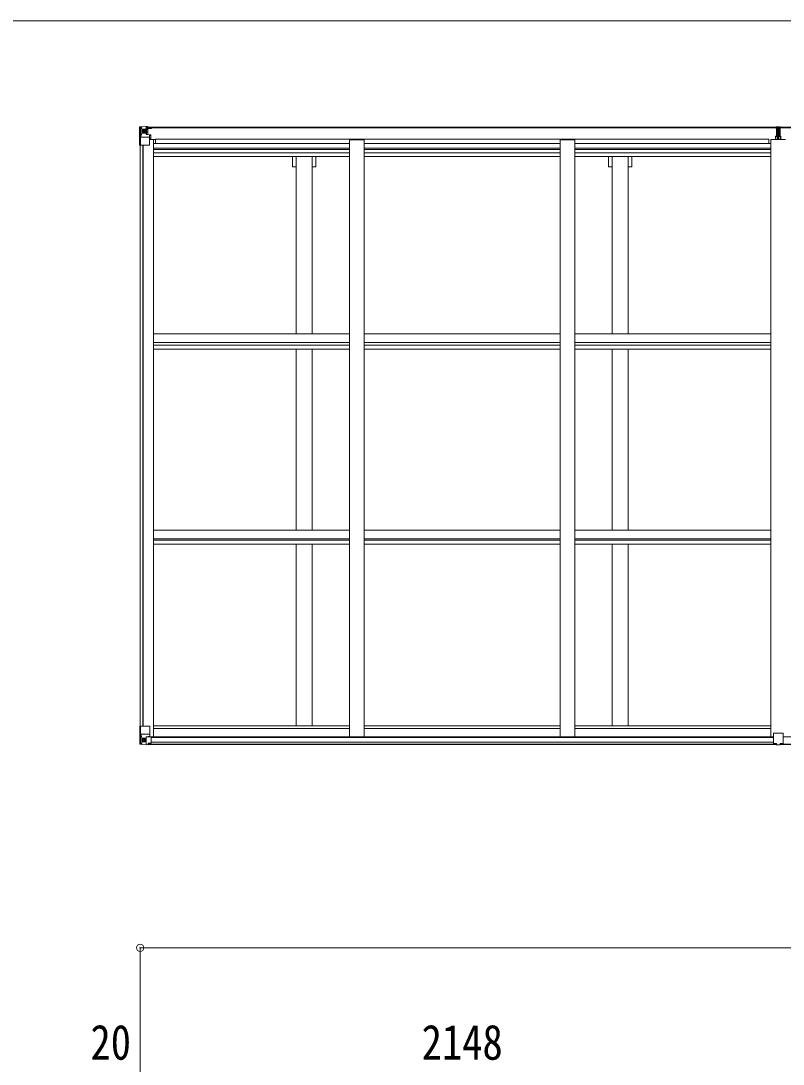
# Model space of a CAD drawing. Units: millimetres at full size; details may follow other scales. Extents: x -6988 to 7066, y -4877 to 4823.
# Drawn here: x -720 to 1870, y 1277 to 4823 of the extents above; entities that cross this region are included whole.
import ezdxf
from ezdxf.enums import TextEntityAlignment as Align

# ---------------------------------------------------------------- set-up
doc = ezdxf.new("R2010")
doc.units = ezdxf.units.MM
doc.header["$LTSCALE"] = 25
doc.header["$PDMODE"] = 32
doc.header["$PDSIZE"] = 25
for name, color, linetype, lineweight in [('0-1_本体', 4, 'Continuous', 9), ('0-2_部品', 7, 'Continuous', 9), ('0-3_ELV2', 3, 'Continuous', 9), ('0-A_寸法', 6, 'Continuous', 9), ('F-0_240', 7, 'Continuous', 9)]:
    doc.layers.add(name, color=color, linetype=linetype, lineweight=lineweight)
doc.styles.add('ＭＳ ゴシック', font='')
doc.styles.get('ＭＳ ゴシック').set_extended_font_data('MS Gothic')

msp = doc.modelspace()

# ---------------------------------------------------------------- linework, layer by layer
at = {"layer": '0-1_本体'}
for p, q in [((1851.65, 4461.33), (-293.35, 4461.33)), ((1851.64, 4459.27), (-293.35, 4459.27)), ((1854.46, 4461.33), (4715.46, 4461.33)), ((1854.48, 4459.27), (4715.46, 4459.27)), ((-314.85, 2425.49), (-314.85, 4400.56)), ((-305.85, 2425.49), (-305.85, 4400.56)), ((-305.15, 2425.49), (-305.15, 4400.56)), ((-282.85, 4419.04), (-269.85, 4419.04)), ((-269.85, 2389.13), (-269.85, 4419.04)), ((-269.85, 4405.99), (396.15, 4405.99)), ((-262.35, 4421.06), (1820.65, 4421.06)), ((-262.35, 4421.06), (-262.35, 4405.99)), ((396.15, 2389.13), (396.15, 4418.4)), ((396.15, 4418.4), (446.15, 4418.4)), ((446.15, 2389.13), (446.15, 4418.4)), ((446.15, 4405.99), (1112.15, 4405.99)), ((1112.15, 2389.13), (1112.15, 4418.4)), ((1112.15, 4418.4), (1162.15, 4418.4)), ((1162.15, 2389.13), (1162.15, 4418.4)), ((1162.15, 4405.99), (1828.15, 4405.99)), ((1820.65, 4421.06), (1820.65, 4405.99)), ((1828.15, 2389.13), (1828.15, 4419.04)), ((1877.96, 4419.04), (1828.15, 4419.04)), ((-269.85, 4389.55), (396.15, 4389.55)), ((-269.85, 4385.77), (396.15, 4385.77)), ((-269.85, 4374.42), (396.15, 4374.42)), ((-269.85, 4361.6), (396.15, 4361.6)), ((202.65, 4326.33), (202.65, 4361.6)), ((214.65, 3759.04), (214.65, 4361.6)), ((269.65, 3759.04), (269.65, 4361.6)), ((281.65, 4326.33), (281.65, 4361.6)), ((446.15, 4389.55), (1112.15, 4389.55)), ((446.15, 4385.77), (1112.15, 4385.77)), ((446.15, 4374.42), (1112.15, 4374.42)), ((446.15, 4361.6), (1112.15, 4361.6)), ((1162.15, 4389.55), (1828.15, 4389.55)), ((1162.15, 4385.77), (1828.15, 4385.77)), ((1162.15, 4374.42), (1828.15, 4374.42)), ((1162.15, 4361.6), (1828.15, 4361.6)), ((1276.65, 4326.33), (1276.65, 4361.6)), ((1288.65, 3759.04), (1288.65, 4361.6)), ((1343.65, 3759.04), (1343.65, 4361.6)), ((1355.65, 4326.33), (1355.65, 4361.6)), ((202.65, 4326.33), (214.65, 4326.33)), ((269.65, 4326.33), (281.65, 4326.33)), ((1276.65, 4326.33), (1288.65, 4326.33)), ((1343.65, 4326.33), (1355.65, 4326.33)), ((396.15, 3759.04), (-269.85, 3759.04)), ((1112.15, 3759.04), (446.15, 3759.04)), ((1828.15, 3759.04), (1162.15, 3759.04)), ((-269.85, 3730), (396.15, 3730)), ((446.15, 3730), (1112.15, 3730)), ((1162.15, 3730), (1828.15, 3730)), ((396.15, 3720.27), (-269.85, 3720.27)), ((396.15, 3707.41), (-269.85, 3707.41)), ((214.65, 3091.58), (214.65, 3707.41)), ((269.65, 3091.58), (269.65, 3707.41)), ((1112.15, 3720.27), (446.15, 3720.27)), ((1112.15, 3707.41), (446.15, 3707.41)), ((1828.15, 3720.27), (1162.15, 3720.27)), ((1828.15, 3707.41), (1162.15, 3707.41)), ((1288.65, 3091.58), (1288.65, 3707.41)), ((1343.65, 3091.58), (1343.65, 3707.41)), ((-269.85, 3091.58), (396.15, 3091.58)), ((446.15, 3091.58), (1112.15, 3091.58)), ((1162.15, 3091.58), (1828.15, 3091.58)), ((396.15, 3061.83), (-269.85, 3061.83)), ((396.15, 3057.41), (-269.85, 3057.41)), ((1112.15, 3061.83), (446.15, 3061.83)), ((1112.15, 3057.41), (446.15, 3057.41)), ((1828.15, 3061.83), (1162.15, 3061.83)), ((1828.15, 3057.41), (1162.15, 3057.41)), ((396.15, 3044.39), (-269.85, 3044.39)), ((214.65, 2426.37), (214.65, 3044.39)), ((269.65, 2426.37), (269.65, 3044.39)), ((1112.15, 3044.39), (446.15, 3044.39)), ((1828.15, 3044.39), (1162.15, 3044.39)), ((1288.65, 2426.37), (1288.65, 3044.39)), ((1343.65, 2426.37), (1343.65, 3044.39)), ((-269.85, 2426.37), (396.15, 2426.37)), ((-269.58, 2417.24), (396.15, 2417.24)), ((446.15, 2426.37), (1112.15, 2426.37)), ((446.15, 2417.24), (1112.15, 2417.24)), ((1162.15, 2426.37), (1828.15, 2426.37)), ((1162.15, 2417.24), (1828.15, 2417.24)), ((1836.88, 2389.13), (-278.57, 2389.13)), ((1836.34, 2386.78), (-278.04, 2386.78)), ((1869.24, 2389.13), (4700.69, 2389.13)), ((1846.34, 2364.63), (-288.04, 2364.63)), ((1846.34, 2363.69), (-288.04, 2363.69)), ((1836.34, 2371.12), (-278.04, 2371.12)), ((1859.78, 2364.63), (4710.15, 2364.63)), ((1859.78, 2363.69), (4710.15, 2363.69))]:
    msp.add_line(p, q, dxfattribs=at)
at = {"layer": '0-2_部品'}
for p, q in [((-316.85, 4461.27), (-316.85, 4461.23)), ((-315.91, 4462.27), (-315.91, 4462.27)), ((-315.91, 4462.23), (-315.91, 4462.27)), ((-306.94, 4462.66), (-314.86, 4462.19)), ((-314, 4461.21), (-314.01, 4461.15)), ((-314.01, 4400.56), (-314.01, 4461.15)), ((-313.46, 4427.44), (-309.32, 4439.53)), ((-310.04, 4457.77), (-312.77, 4461.44)), ((-309.18, 4454.26), (-306.85, 4454.32)), ((-309.18, 4440.79), (-309.18, 4454.26)), ((-306.85, 4440.76), (-309.18, 4440.79)), ((-294.85, 4463.45), (-306.85, 4462.66)), ((-306.85, 4454.32), (-294.85, 4454.32)), ((-306.85, 4440.76), (-294.85, 4440.76)), ((-306.85, 4440.76), (-306.85, 4440.76)), ((-301.37, 4447.12), (-301.37, 4446.16)), ((-295.85, 4454.32), (-294.85, 4454.32)), ((-288.35, 4463.96), (-294.85, 4463.56)), ((-294.85, 4437.46), (-294.85, 4463.56)), ((-294.85, 4462.68), (-288.35, 4463.08)), ((-293.35, 4457.85), (-294.85, 4457.85)), ((-293.35, 4454.32), (-294.85, 4454.32)), ((-293.35, 4440.76), (-294.85, 4440.76)), ((-294.02, 4437.21), (-283.67, 4435.55)), ((-294.02, 4436.57), (-294.02, 4437.21)), ((-283.67, 4434.92), (-294.02, 4436.57)), ((-288.35, 4462.15), (-293.35, 4462.06)), ((-292.85, 4457.49), (-293.35, 4457.49)), ((-289.35, 4452.56), (-293.35, 4452.56)), ((-289.35, 4444.36), (-293.35, 4444.36)), ((-293.24, 4456.19), (-289.35, 4456.19)), ((-292.85, 4458.52), (-292.85, 4456.57)), ((-284.85, 4458.52), (-292.85, 4458.52)), ((-284.85, 4458.49), (-292.85, 4458.49)), ((-282.85, 4456.65), (-292.85, 4456.57)), ((-292.85, 4456.4), (-292.85, 4456.57)), ((-292.85, 4456.57), (-292.85, 4456.57)), ((-289.35, 4436.46), (-289.35, 4456.43)), ((-288.35, 4463.08), (-288.35, 4463.96)), ((-288.35, 4462.56), (-288.35, 4463.08)), ((-288.35, 4462.56), (-288.35, 4462.15)), ((-288.35, 4462.15), (-288.35, 4461.33)), ((-283.67, 4435.55), (-283.67, 4434.92)), ((-283.4, 4435.47), (-279.35, 4435.44)), ((-283.35, 4461.76), (-283.35, 4461.33)), ((-283.05, 4461.76), (-283.35, 4461.76)), ((-283.05, 4461.76), (-281.36, 4461.33)), ((-282.85, 4458.26), (-277.85, 4458.26)), ((-282.85, 4456.65), (-282.85, 4458.26)), ((-282.85, 4401.56), (-282.85, 4434.66)), ((-278.35, 4435.43), (-279.35, 4435.44)), ((-279.35, 4433.71), (-278.35, 4433.71)), ((-278.35, 4419.64), (-278.35, 4435.43)), ((-277.85, 4459.27), (-277.85, 4458.26)), ((-277.85, 4458.26), (-276.85, 4458.26)), ((-276.85, 4458.26), (-276.85, 4459.27)), ((-276.85, 4458.26), (-276.85, 4456.7)), ((-276.85, 4456.58), (-276.85, 4456.7)), ((-314.01, 4400.56), (-283.85, 4400.56)), ((-313.46, 4427.44), (-306.85, 4427.23)), ((-306.85, 4427.23), (-282.85, 4427.23)), ((-278.35, 4423.56), (-282.85, 4423.56)), ((-262.35, 4419.64), (-282.85, 4419.64)), ((-316.54, 2425.49), (-283.54, 2425.49)), ((-316.54, 2364.78), (-316.54, 2425.49)), ((-313.69, 2425.49), (-313.69, 2364.9)), ((-282.54, 2424.49), (-282.54, 2391.39)), ((-313.15, 2398.6), (-306.54, 2398.82)), ((-313.15, 2398.6), (-309, 2386.52)), ((-306.54, 2385.29), (-308.87, 2385.25)), ((-308.87, 2385.25), (-308.87, 2371.78)), ((-306.54, 2398.82), (-282.54, 2398.82)), ((-306.54, 2385.29), (-306.54, 2385.29)), ((-294.54, 2385.29), (-306.54, 2385.29)), ((-302.02, 2378.93), (-302.02, 2379.89)), ((-294.54, 2389.27), (-288.04, 2389.27)), ((-294.54, 2389.27), (-294.54, 2362.49)), ((-283.36, 2391.13), (-293.71, 2389.47)), ((-293.71, 2389.47), (-293.71, 2389.27)), ((-291.01, 2389.27), (-283.36, 2390.49)), ((-288.04, 2389.27), (-279.04, 2389.24)), ((-283.36, 2390.49), (-283.36, 2391.13)), ((-278.04, 2388.33), (-278.04, 2368.18)), ((-315.6, 2363.82), (-315.6, 2363.77)), ((-306.63, 2363.39), (-314.55, 2363.86)), ((-313.69, 2364.83), (-313.69, 2364.9)), ((-309.72, 2368.28), (-312.46, 2364.61)), ((-308.87, 2371.78), (-306.54, 2371.72)), ((-306.54, 2371.73), (-294.54, 2371.73)), ((-294.54, 2362.6), (-306.54, 2363.38)), ((-288.04, 2362.09), (-288.04, 2368.03)), ((-279.04, 2367.46), (-288.04, 2367.4))]:
    msp.add_line(p, q, dxfattribs=at)
for points in [[(-316.85, 4461.23), (-316.85, 4400.56), (-314.01, 4400.56)], [(-315.91, 4462.27), (-306.85, 4462.83), (-294.85, 4463.56)], [(-303.29, 4448.08), (-304.25, 4448.08), (-304.25, 4449.04), (-303.29, 4449.04)], [(-302.33, 4450), (-302.33, 4450.96), (-301.37, 4450.96), (-301.37, 4450)], [(-301.37, 4446.16), (-302.33, 4446.16), (-302.33, 4447.12)], [(-300.41, 4449.04), (-299.45, 4449.04), (-299.45, 4448.08), (-300.41, 4448.08)], [(-288.35, 4462.56), (-293.35, 4462.56), (-293.35, 4437.1)], [(-292.85, 4457.49), (-284.85, 4457.49), (-284.85, 4459.27)], [(-277.85, 4456.53), (-292.85, 4456.4), (-292.85, 4456.4)], [(-282.85, 4456.65), (-282.85, 4456.64), (-276.85, 4456.7)], [(-279.35, 4435.44), (-279.35, 4433.71), (-282.85, 4433.69)], [(-302.98, 2377.01), (-303.94, 2377.01), (-303.94, 2377.97), (-302.98, 2377.97)], [(-302.02, 2379.89), (-301.06, 2379.89), (-301.06, 2378.93)], [(-301.06, 2376.05), (-301.06, 2375.09), (-302.02, 2375.09), (-302.02, 2376.05)], [(-300.1, 2377.97), (-299.14, 2377.97), (-299.14, 2377.01), (-300.1, 2377.01)], [(-315.6, 2363.77), (-306.54, 2363.22), (-288.04, 2362.09)], [(-278.04, 2368.18), (-278.05, 2368.07), (-288.04, 2368.03)]]:
    msp.add_lwpolyline(points, dxfattribs=at)
for centre in [(-301.85, 4448.56), (-301.54, 2377.49)]:
    msp.add_circle(centre, 5.3, dxfattribs=at)
for centre, radius, start, end in [((-315.85, 4461.28), 1, 93.50017, 180.00079), ((-315.85, 4461.27), 0.999, 93.4424, 179.95083), ((-315.85, 4461.23), 0.999, 93.4424, 179.95083), ((-314.69, 4474.88), 12.7, 269.24466, 275.10311), ((-312.72, 4461.27), 1.28, 131.17831, 182.45895), ((-303.29, 4450), 0.96, 270, 0), ((-303.29, 4447.12), 0.96, 0, 90), ((-300.41, 4450), 0.96, 180, 270), ((-300.41, 4447.12), 0.96, 90, 180), ((-293.91, 4438.14), 0.937, 182.32209, 263.26766), ((-293.91, 4437.5), 0.937, 182.32209, 263.26766), ((-292.85, 4459.02), 0.5, 179.99802, 269.99691), ((-292.85, 4458.99), 0.5, 180.00109, 270.00109), ((-292.85, 4456.07), 0.5, 90.52895, 180.04464), ((-292.84, 4455.89), 0.513, 91.88028, 181.04707), ((-283.78, 4434.62), 0.937, 2.32209, 83.26766), ((-283.78, 4433.99), 0.937, 2.32209, 83.26766), ((-277.71, 4464.22), 7.69, 268.96999, 276.43426), ((-283.85, 4401.56), 1, 270, 0), ((-283.54, 2424.49), 1, 0, 90), ((-302.98, 2378.93), 0.96, 270, 0), ((-302.98, 2376.05), 0.96, 0, 90), ((-300.1, 2378.93), 0.96, 180, 270), ((-300.1, 2376.05), 0.96, 90, 180), ((-293.6, 2388.54), 0.937, 96.73234, 129.06602), ((-283.47, 2392.06), 0.937, 276.73234, 357.67791), ((-283.47, 2391.43), 0.937, 276.73234, 357.67791), ((-315.54, 2364.81), 0.999, 180.04917, 266.5576), ((-315.54, 2364.78), 0.999, 180.04917, 266.5576), ((-315.54, 2364.77), 1, 179.99921, 266.49983), ((-314.38, 2351.17), 12.7, 84.89689, 90.75534), ((-312.41, 2364.78), 1.28, 177.54105, 228.82169)]:
    msp.add_arc(centre, radius, start, end, dxfattribs=at)
for centre, major_axis, ratio, start_param, end_param in [((-114.91, 4474.58), (201, 12.36), 0.060933, 3.1373463, 3.1378449), ((-313.91, 4462.35), (2, 0.12), 0.060933, 3.1378449, 4.2119296), ((-313.72, 4459.25), (-0.02, 3), 0.466854, 5.5234897, 6.1575023), ((-312.05, 4454.18), (0.03, 5), 0.573921, 4.7320603, 5.5159136), ((-310.59, 4440.81), (0, 3), 0.468246, 4.2703918, 4.7058971), ((-388.6, 4454.32), (81.75, 0), 0.061163, 0, 0.0007725), ((-312.74, 4429.79), (0.85, 2.32), 0.403757, 2.3087461, 3.2744049), ((-312.42, 2396.26), (0.85, -2.32), 0.403757, 3.0087805, 3.9744392), ((-310.27, 2385.23), (0, -3), 0.468246, 1.5772882, 2.0127935), ((-279.04, 2388.33), (1, -0.021), 0.906239, 0.0187047, 1.589501), ((-313.6, 2363.7), (2, -0.12), 0.060933, 2.0712557, 3.1453404), ((-114.6, 2351.46), (201, -12.36), 0.060933, 3.1453404, 3.145839), ((-313.41, 2366.79), (-0.02, -3), 0.466854, 0.125683, 0.7596956), ((-311.74, 2371.86), (0.03, -5), 0.573921, 0.7672717, 1.551125), ((-388.28, 2371.73), (81.75, 0), 0.061163, 6.2824128, 6.2831853), ((-279.04, 2368.17), (1, 0.012), 0.707053, 4.7036637, 6.124411)]:
    msp.add_ellipse(centre, major_axis=major_axis, ratio=ratio, start_param=start_param, end_param=end_param, dxfattribs=at)
at = {"layer": '0-3_ELV2'}
for p, q in [((1845.91, 4462.21), (1850.75, 4462.5)), ((1845.91, 4459.2), (1845.91, 4462.21)), ((1850.91, 4459.51), (1845.91, 4459.2)), ((1845.91, 4457.71), (1845.91, 4459.2)), ((1846.91, 4456.71), (1850.91, 4456.71)), ((1846.91, 4454.88), (1846.91, 4456.71)), ((1846.91, 4454.88), (1850.91, 4454.81)), ((1846.91, 4451.27), (1846.91, 4454.88)), ((1846.91, 4451.27), (1850.91, 4451.21)), ((1846.91, 4443.04), (1846.91, 4451.27)), ((1846.91, 4443.04), (1850.91, 4443)), ((1846.91, 4431.17), (1846.91, 4443.04)), ((1847.2, 4459.2), (1853.7, 4459.6)), ((1847.2, 4457.71), (1847.2, 4459.2)), ((1852.2, 4456.71), (1848.2, 4456.71)), ((1848.2, 4454.81), (1848.2, 4456.71)), ((1852.2, 4454.81), (1848.2, 4454.81)), ((1848.2, 4431.17), (1848.2, 4443)), ((1850.75, 4462.5), (1852.41, 4462.6)), ((1852.41, 4459.6), (1850.91, 4459.51)), ((1850.91, 4456.71), (1850.91, 4459.51)), ((1850.91, 4456.71), (1850.91, 4445.99)), ((1850.91, 4445.99), (1853.91, 4445.99)), ((1850.91, 4438.92), (1850.91, 4445.99)), ((1850.91, 4438.92), (1853.91, 4438.92)), ((1850.91, 4429.28), (1850.91, 4438.92)), ((1852.2, 4456.71), (1852.2, 4445.99)), ((1855.2, 4445.99), (1852.2, 4445.99)), ((1852.2, 4438.92), (1852.2, 4445.99)), ((1855.2, 4438.92), (1852.2, 4438.92)), ((1852.2, 4429.28), (1852.2, 4438.92)), ((1852.41, 4462.6), (1852.41, 4459.6)), ((1858.91, 4459.2), (1852.41, 4459.6)), ((1853.7, 4462.6), (1853.7, 4459.6)), ((1855.36, 4462.5), (1853.7, 4462.6)), ((1853.7, 4459.6), (1855.2, 4459.51)), ((1853.91, 4456.71), (1857.91, 4456.71)), ((1853.91, 4456.71), (1853.91, 4445.99)), ((1853.91, 4454.81), (1857.91, 4454.81)), ((1853.91, 4438.92), (1853.91, 4445.99)), ((1853.91, 4429.28), (1853.91, 4438.92)), ((1855.2, 4456.71), (1855.2, 4459.51)), ((1855.2, 4459.51), (1860.2, 4459.2)), ((1855.2, 4456.71), (1855.2, 4445.99)), ((1859.2, 4456.71), (1855.2, 4456.71)), ((1859.2, 4454.88), (1855.2, 4454.81)), ((1859.2, 4451.27), (1855.2, 4451.21)), ((1855.2, 4438.92), (1855.2, 4445.99)), ((1859.2, 4443.04), (1855.2, 4443)), ((1855.2, 4429.28), (1855.2, 4438.92)), ((1860.2, 4462.21), (1855.36, 4462.5)), ((1857.91, 4454.81), (1857.91, 4456.71)), ((1857.91, 4431.17), (1857.91, 4443)), ((1858.91, 4457.71), (1858.91, 4459.2)), ((1859.2, 4454.88), (1859.2, 4456.71)), ((1859.2, 4451.27), (1859.2, 4454.88)), ((1859.2, 4443.04), (1859.2, 4451.27)), ((1859.2, 4431.17), (1859.2, 4443.04)), ((1860.2, 4459.2), (1860.2, 4462.21)), ((1860.2, 4457.71), (1860.2, 4459.2)), ((1843.91, 4431.15), (1850.91, 4431.21)), ((1843.91, 4429.77), (1850.91, 4429.71)), ((1843.91, 4419.04), (1843.91, 4429.27)), ((1845.2, 4430.65), (1852.2, 4430.71)), ((1845.2, 4429.77), (1845.2, 4430.65)), ((1845.2, 4419.04), (1845.2, 4429.27)), ((1850.91, 4429.28), (1853.91, 4429.28)), ((1850.91, 4422.21), (1850.91, 4429.28)), ((1850.91, 4422.21), (1853.91, 4422.21)), ((1850.91, 4422.21), (1850.91, 4419.04)), ((1855.2, 4429.28), (1852.2, 4429.28)), ((1852.2, 4422.21), (1852.2, 4429.28)), ((1855.2, 4422.21), (1852.2, 4422.21)), ((1852.2, 4422.21), (1852.2, 4419.04)), ((1860.91, 4430.65), (1853.91, 4430.71)), ((1853.91, 4422.21), (1853.91, 4429.28)), ((1853.91, 4422.21), (1853.91, 4419.04)), ((1862.2, 4431.15), (1855.2, 4431.21)), ((1862.2, 4429.77), (1855.2, 4429.71)), ((1855.2, 4422.21), (1855.2, 4429.28)), ((1855.2, 4422.21), (1855.2, 4419.04)), ((1860.91, 4429.77), (1860.91, 4430.65)), ((1860.91, 4419.04), (1860.91, 4429.27)), ((1862.2, 4419.04), (1862.2, 4429.27)), ((1836.45, 2367.87), (1836.45, 2400.19)), ((1836.66, 2367.87), (1836.66, 2400.19)), ((1837.45, 2401.19), (1868.45, 2401.19)), ((1868.66, 2401.19), (1837.66, 2401.19)), ((1869.45, 2367.87), (1869.45, 2400.19)), ((1869.66, 2367.87), (1869.66, 2400.19)), ((1836.45, 2367.87), (1836.46, 2367.83)), ((1836.66, 2367.87), (1836.66, 2367.83)), ((1846.45, 2367.1), (1837.45, 2367.15)), ((1846.66, 2367.1), (1837.66, 2367.15)), ((1859.45, 2367.1), (1868.45, 2367.15)), ((1859.66, 2367.1), (1868.66, 2367.15)), ((1869.45, 2367.87), (1869.45, 2367.83)), ((1869.66, 2367.87), (1869.66, 2367.83))]:
    msp.add_line(p, q, dxfattribs=at)
for points in [[(1853.7, 4462.6), (1847.2, 4462.21), (1847.2, 4459.2)], [(1852.2, 4451.21), (1848.2, 4451.21), (1848.2, 4454.81)], [(1852.2, 4443), (1848.2, 4443), (1848.2, 4451.21)], [(1852.41, 4462.6), (1858.91, 4462.21), (1858.91, 4459.2)], [(1853.91, 4451.21), (1857.91, 4451.21), (1857.91, 4454.81)], [(1853.91, 4443), (1857.91, 4443), (1857.91, 4451.21)], [(1850.91, 4430.71), (1843.91, 4430.65), (1843.91, 4431.15)], [(1850.91, 4429.21), (1843.91, 4429.27), (1843.91, 4429.77), (1843.91, 4430.65)], [(1852.2, 4431.21), (1845.2, 4431.15), (1845.2, 4430.65)], [(1852.2, 4429.71), (1845.2, 4429.77), (1845.2, 4429.27), (1852.2, 4429.21)], [(1853.91, 4431.21), (1860.91, 4431.15), (1860.91, 4430.65)], [(1853.91, 4429.71), (1860.91, 4429.77), (1860.91, 4429.27), (1853.91, 4429.21)], [(1855.2, 4430.71), (1862.2, 4430.65), (1862.2, 4431.15)], [(1855.2, 4429.21), (1862.2, 4429.27), (1862.2, 4429.77), (1862.2, 4430.65)], [(1852.95, 2361.67), (1846.45, 2362.07), (1846.45, 2367.1)], [(1853.16, 2361.67), (1846.66, 2362.07), (1846.66, 2367.1)], [(1852.95, 2361.67), (1859.45, 2362.07), (1859.45, 2367.1)], [(1853.16, 2361.67), (1859.66, 2362.07), (1859.66, 2367.1)]]:
    msp.add_lwpolyline(points, dxfattribs=at)
for centre, start, end in [((1846.91, 4457.71), 180, 270), ((1848.2, 4457.71), 180, 270), ((1857.91, 4457.71), 270, 0), ((1859.2, 4457.71), 270, 0), ((1837.45, 2400.19), 90, 180), ((1837.66, 2400.19), 90, 180), ((1868.45, 2400.19), 0, 90), ((1868.66, 2400.19), 0, 90)]:
    msp.add_arc(centre, 1, start, end, dxfattribs=at)
for centre, major_axis, ratio, start_param, end_param in [((1850.94, 4459.51), (0.18, -2.99), 0.008711, 3.1415927, 4.7113235), ((1679.04, 4448.99), (171.87, 10.52), 0.017422, 6.2821194, 6.2831848), ((2027.07, 4448.99), (-171.87, 10.52), 0.017422, 0.0000005, 0.0010659), ((1855.18, 4459.51), (-0.18, -2.99), 0.008711, 1.5718618, 3.1415927), ((1837.45, 2367.86), (1, -0.012), 0.707053, 3.2044821, 4.7211143), ((1837.66, 2367.86), (1, -0.012), 0.707053, 3.2044821, 4.7211143), ((1868.45, 2367.86), (-1, -0.012), 0.707053, 1.562071, 3.0787032), ((1868.66, 2367.86), (-1, -0.012), 0.707053, 1.562071, 3.0787032)]:
    msp.add_ellipse(centre, major_axis=major_axis, ratio=ratio, start_param=start_param, end_param=end_param, dxfattribs=at)
at = {"layer": '0-A_寸法'}
for q in [(-314.94, 1251.14), (4737.06, 1672.19)]:
    msp.add_line((-314.94, 1672.19), q, dxfattribs=at)
msp.add_point((-314.94, 1672.19), dxfattribs=at)
at = {"layer": 'F-0_240', "color": 5}
msp.add_line((-6987.88, 4822.79), (6712.12, 4822.79), dxfattribs=at)

# ---------------------------------------------------------------- texts
at = {"layer": '0-A_寸法', "color": 7, "style": 'ＭＳ ゴシック', "width": 0.85}
for s, p in [('20', (-483.69, 1256.14)), ('2148', (641.56, 1256.14))]:
    msp.add_text(s, height=119.1, dxfattribs=at).set_placement(p, align=Align.BOTTOM_LEFT)

doc.saveas('drawing.dxf')
